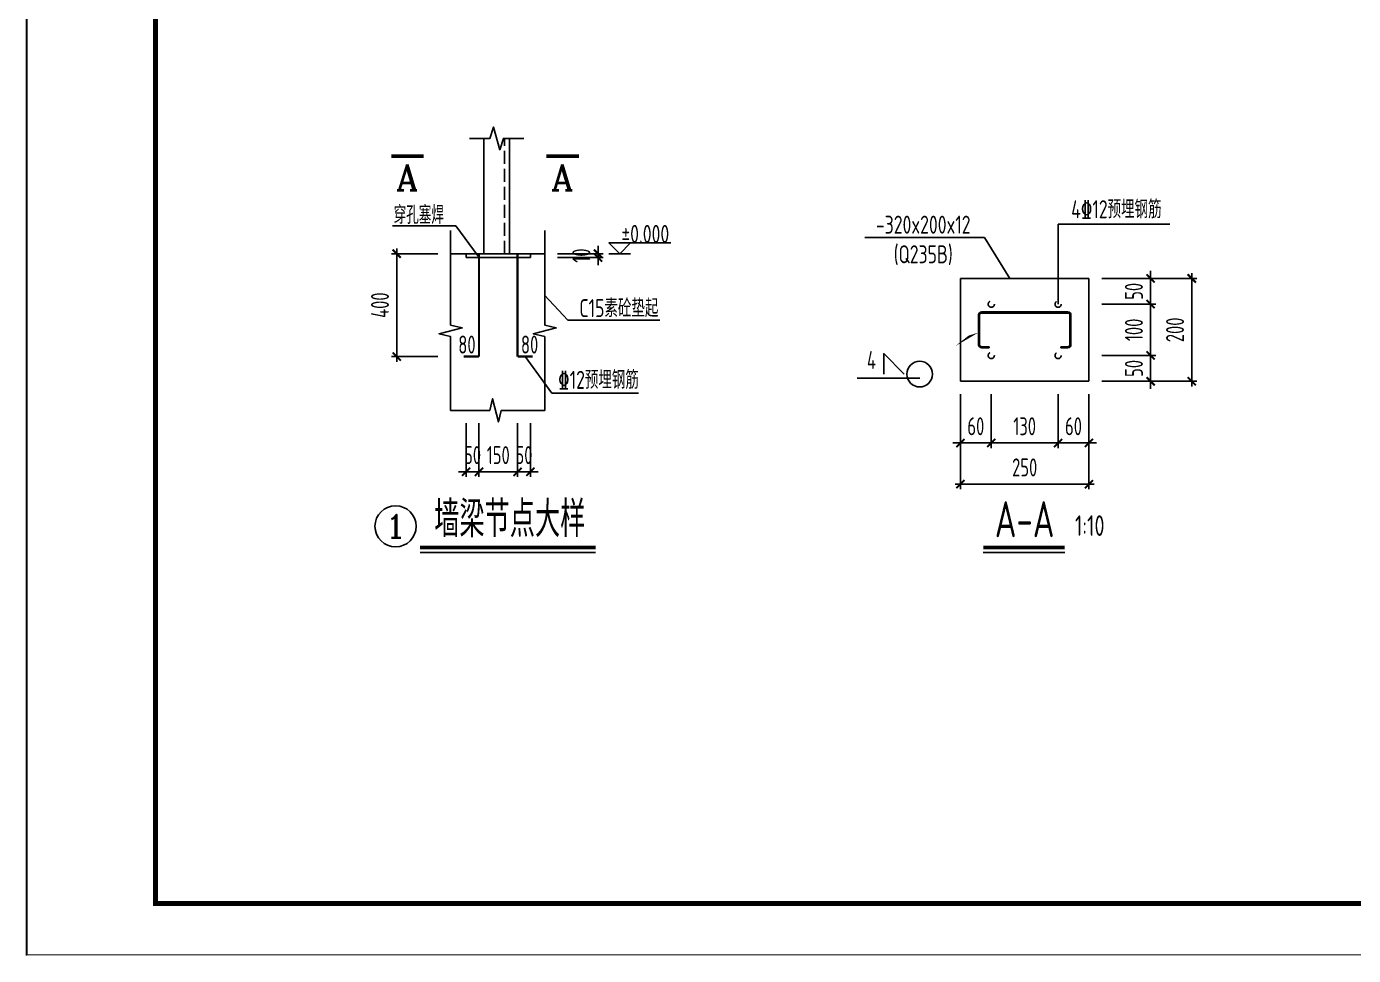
# Model space of a CAD drawing. Extents: x 297659 to 993057, y 192802 to 252212.
# Drawn here: x 933637 to 959451, y 192812 to 210877 of the extents above; entities that cross this region are included whole.
import ezdxf
from ezdxf.enums import TextEntityAlignment as Align

# ---------------------------------------------------------------- set-up
doc = ezdxf.new("R2010")
doc.units = 0
doc.header["$LTSCALE"] = 1000
doc.linetypes.add('DASH', pattern=[0.35, 0.25, -0.1])
doc.linetypes.add('DASHED2', pattern=[0.375, 0.25, -0.125])
doc.layers.get('0').update_dxf_attribs({"linetype": 'CONTINUOUS'})
doc.layers.get('DEFPOINTS').update_dxf_attribs({"linetype": 'CONTINUOUS'})
for name, color, linetype in [('AXIS_TEXT', 3, 'CONTINUOUS'), ('AXISDIM', 253, 'CONTINUOUS'), ('COLU', 7, 'CONTINUOUS'), ('DIM', 3, 'CONTINUOUS'), ('FRAME', 3, 'CONTINUOUS'), ('S', 2, 'CONTINUOUS'), ('STEEL', 7, 'CONTINUOUS'), ('TEXT', 7, 'CONTINUOUS'), ('THIN', 7, 'CONTINUOUS'), ('填充', 8, 'CONTINUOUS'), ('文字', 7, 'CONTINUOUS')]:
    doc.layers.add(name, color=color, linetype=linetype)
doc.styles.add('COMPLEX', font='COMPLEX')
doc.styles.get("Standard").update_dxf_attribs({"font": 'tssdeng.shx', "width": 0.7, "bigfont": 'hztxt.shx'})
doc.styles.add('TSSD_Dimension', font='tssdeng.shx', dxfattribs={"width": 0.7, "bigfont": 'hztxt.shx'})
doc.styles.add('TSSD_Rein', font='tssdeng.shx', dxfattribs={"width": 0.7, "bigfont": 'hztxt.shx'})
doc.dimstyles.new('TSSD_10_100', dxfattribs={"dimtxt": 350, "dimasz": 150, "dimexe": 100, "dimexo": 250, "dimgap": 150, "dimtad": 1, "dimdec": 0, "dimlfac": 0.1, "dimzin": 0, "dimdsep": 46, "dimtxsty": 'TSSD_Dimension', "dimblk": 'ARCHTICK', "dimcen": 0, "dimdle": 100, "dimclrt": 7, "dimadec": 0, "dimazin": 0, "dimtfac": 1, "dimtdec": 0, "dimtix": 1, "dimtmove": 2, "dimatfit": 3, "dimfxl": 100, "dimtolj": 1, "dimtzin": 0, "dimarcsym": 0})
doc.dimstyles.new('TSSD_20_100', dxfattribs={"dimtxt": 350, "dimasz": 150, "dimexe": 100, "dimexo": 250, "dimgap": 150, "dimtad": 1, "dimdec": 0, "dimlfac": 0.2, "dimzin": 0, "dimdsep": 46, "dimtxsty": 'TSSD_Dimension', "dimblk": 'ARCHTICK', "dimcen": 0, "dimdle": 100, "dimclrd": 256, "dimclre": 256, "dimclrt": 55, "dimadec": 0, "dimazin": 0, "dimtfac": 1, "dimtdec": 0, "dimtix": 1, "dimtmove": 2, "dimatfit": 3, "dimldrblk": '_tsdbk', "dimfxl": 100, "dimtolj": 1, "dimtzin": 0, "dimarcsym": 0})

# ---------------------------------------------------------------- blocks, each defined once
blk = doc.blocks.new('A$C2F0C53E4')
at = {"layer": 'FRAME', "lineweight": 18}
blk.add_line((0, 0), (0, 42000), dxfattribs=at)
at = {"layer": 'FRAME'}
for points in [[(10, 42010, 20, 20, 0), (10, 10, 20, 20, 0), (59410, 10, 20, 20, 0), (59410, 42010, 20, 20, 0)], [(2510, 41010, 100, 100, 0), (2510, 1010, 100, 100, 0), (58410, 1010, 100, 100, 0), (58410, 41010, 100, 100, 0)]]:
    blk.add_lwpolyline(points, format="xyseb", close=True, dxfattribs=at)
blk = doc.blocks.new('_AXISO')
blk.add_circle((0, 0), 0.5)
at = {"layer": 'AXIS_TEXT', "style": 'COMPLEX', "width": 1.041667}
blk.add_attdef('A', text='', height=0.56, dxfattribs=at).set_placement((-0.25, -0.28), (0.25, -0.28), align=Align.FIT)
blk = doc.blocks.new('_ARCHTICK')
at = {"color": 0}
blk.add_lwpolyline([(-0.53, -0.53, 0.25, 0.25, 0), (0.53, 0.53, 0.5, 0.5, 0)], format="xyseb", dxfattribs=at)
blk = doc.blocks.new('*D423')
at = {"layer": 'DEFPOINTS', "color": 0}
for p in [(942189, 203412), (942439, 203412), (942439, 202217)]:
    blk.add_point(p, dxfattribs=at)
at = {"layer": 'DIM', "lineweight": -2}
for p, q in [((942189, 203162), (942189, 202117)), ((942439, 203162), (942439, 202117)), ((942189, 202217), (942039, 202217)), ((942189, 202217), (942439, 202217)), ((942439, 202217), (942589, 202217))]:
    blk.add_line(p, q, dxfattribs=at)
at = {"layer": 'DIM', "lineweight": -2, "xscale": 150, "yscale": 150, "zscale": 150}
blk.add_blockref('_ARCHTICK', (942189, 202217), dxfattribs=at)
at = {"layer": 'DIM', "lineweight": -2, "xscale": 150, "yscale": 150, "zscale": 150, "rotation": 180}
blk.add_blockref('_ARCHTICK', (942439, 202217), dxfattribs=at)
at = {"layer": 'DIM', "color": 55, "insert": (942314, 202542), "char_height": 350, "attachment_point": 5, "style": 'TSSD_Dimension'}
blk.add_mtext('\\A1;50', dxfattribs=at)
blk = doc.blocks.new('_tsdbk')
blk = doc.blocks.new('*D424')
at = {"layer": 'DEFPOINTS', "color": 0}
for p in [(942439, 203412), (943189, 203412), (943189, 202217)]:
    blk.add_point(p, dxfattribs=at)
at = {"layer": 'DIM', "lineweight": -2}
for p, q in [((942439, 203162), (942439, 202117)), ((943189, 203162), (943189, 202117)), ((942439, 202217), (942289, 202217)), ((942439, 202217), (943189, 202217)), ((943189, 202217), (943339, 202217))]:
    blk.add_line(p, q, dxfattribs=at)
at = {"layer": 'DIM', "lineweight": -2, "xscale": 150, "yscale": 150, "zscale": 150}
blk.add_blockref('_ARCHTICK', (942439, 202217), dxfattribs=at)
at = {"layer": 'DIM', "lineweight": -2, "xscale": 150, "yscale": 150, "zscale": 150, "rotation": 180}
blk.add_blockref('_ARCHTICK', (943189, 202217), dxfattribs=at)
at = {"layer": 'DIM', "color": 55, "insert": (942814, 202542), "char_height": 350, "attachment_point": 5, "style": 'TSSD_Dimension'}
blk.add_mtext('\\A1;150', dxfattribs=at)
blk = doc.blocks.new('*D425')
at = {"layer": 'DEFPOINTS', "color": 0}
for p in [(943189, 203412), (943439, 203412), (943439, 202217)]:
    blk.add_point(p, dxfattribs=at)
at = {"layer": 'DIM', "lineweight": -2}
for p, q in [((943189, 203162), (943189, 202117)), ((943439, 203162), (943439, 202117)), ((943189, 202217), (943039, 202217)), ((943189, 202217), (943439, 202217)), ((943439, 202217), (943589, 202217))]:
    blk.add_line(p, q, dxfattribs=at)
at = {"layer": 'DIM', "lineweight": -2, "xscale": 150, "yscale": 150, "zscale": 150}
blk.add_blockref('_ARCHTICK', (943189, 202217), dxfattribs=at)
at = {"layer": 'DIM', "lineweight": -2, "xscale": 150, "yscale": 150, "zscale": 150, "rotation": 180}
blk.add_blockref('_ARCHTICK', (943439, 202217), dxfattribs=at)
at = {"layer": 'DIM', "color": 55, "insert": (943314, 202542), "char_height": 350, "attachment_point": 5, "style": 'TSSD_Dimension'}
blk.add_mtext('\\A1;50', dxfattribs=at)
blk = doc.blocks.new('*D426')
at = {"layer": 'DEFPOINTS', "color": 0}
for p in [(941888, 206459), (940838, 204457), (941888, 204457)]:
    blk.add_point(p, dxfattribs=at)
at = {"layer": 'DIM', "lineweight": -2}
for p, q in [((940838, 206559), (940838, 204357)), ((941638, 206459), (940738, 206459)), ((941638, 204457), (940738, 204457))]:
    blk.add_line(p, q, dxfattribs=at)
at = {"layer": 'DIM', "lineweight": -2, "xscale": 150, "yscale": 150, "zscale": 150}
for p, rotation in [((940838, 206459), 90), ((940838, 204457), 270)]:
    blk.add_blockref('_ARCHTICK', p, dxfattribs=dict(at, rotation=rotation))
at = {"layer": 'DIM', "color": 55, "insert": (940513, 205458), "char_height": 350, "attachment_point": 5, "rotation": 90, "style": 'TSSD_Dimension'}
blk.add_mtext('\\A1;400', dxfattribs=at)
blk = doc.blocks.new('*D427')
at = {"layer": 'DEFPOINTS', "color": 0}
for p in [(943718, 206459), (943718, 206384), (944755, 206384)]:
    blk.add_point(p, dxfattribs=at)
at = {"layer": 'DIM', "color": 0, "lineweight": -2}
for p, q in [((944755, 206459), (944755, 206609)), ((943968, 206459), (944855, 206459)), ((943968, 206384), (944855, 206384)), ((944755, 206459), (944755, 206384)), ((944755, 206384), (944755, 206234))]:
    blk.add_line(p, q, dxfattribs=at)
at = {"layer": 'DIM', "color": 0, "lineweight": -2, "xscale": 150, "yscale": 150, "zscale": 150}
for p, rotation in [((944755, 206459), 270), ((944755, 206384), 90)]:
    blk.add_blockref('_ARCHTICK', p, dxfattribs=dict(at, rotation=rotation))
at = {"layer": 'DIM', "color": 7, "insert": (944430, 206422), "char_height": 350, "attachment_point": 5, "rotation": 90, "style": 'TSSD_Dimension'}
blk.add_mtext('\\A1;10', dxfattribs=at)
blk = doc.blocks.new('*D428')
at = {"layer": 'DEFPOINTS', "color": 0}
for p in [(951805, 203978), (952405, 203978), (952405, 202778)]:
    blk.add_point(p, dxfattribs=at)
at = {"layer": 'DIM', "color": 0, "lineweight": -2}
for p, q in [((951805, 203728), (951805, 202678)), ((952405, 203728), (952405, 202678)), ((951805, 202778), (951655, 202778)), ((951805, 202778), (952405, 202778)), ((952405, 202778), (952555, 202778))]:
    blk.add_line(p, q, dxfattribs=at)
at = {"layer": 'DIM', "color": 0, "lineweight": -2, "xscale": 150, "yscale": 150, "zscale": 150}
blk.add_blockref('_ARCHTICK', (951805, 202778), dxfattribs=at)
at = {"layer": 'DIM', "color": 0, "lineweight": -2, "xscale": 150, "yscale": 150, "zscale": 150, "rotation": 180}
blk.add_blockref('_ARCHTICK', (952405, 202778), dxfattribs=at)
at = {"layer": 'DIM', "color": 7, "insert": (952105, 203103), "char_height": 350, "attachment_point": 5, "style": 'TSSD_Dimension'}
blk.add_mtext('\\A1;60', dxfattribs=at)
blk = doc.blocks.new('*D429')
at = {"layer": 'DEFPOINTS', "color": 0}
for p in [(952405, 203978), (953705, 203978), (953705, 202778)]:
    blk.add_point(p, dxfattribs=at)
at = {"layer": 'DIM', "color": 0, "lineweight": -2}
for p, q in [((952405, 203728), (952405, 202678)), ((953705, 203728), (953705, 202678)), ((952305, 202778), (953805, 202778))]:
    blk.add_line(p, q, dxfattribs=at)
at = {"layer": 'DIM', "color": 0, "lineweight": -2, "xscale": 150, "yscale": 150, "zscale": 150, "rotation": 180}
blk.add_blockref('_ARCHTICK', (952405, 202778), dxfattribs=at)
at = {"layer": 'DIM', "color": 0, "lineweight": -2, "xscale": 150, "yscale": 150, "zscale": 150}
blk.add_blockref('_ARCHTICK', (953705, 202778), dxfattribs=at)
at = {"layer": 'DIM', "color": 7, "insert": (953055, 203103), "char_height": 350, "attachment_point": 5, "style": 'TSSD_Dimension'}
blk.add_mtext('\\A1;130', dxfattribs=at)
blk = doc.blocks.new('*D430')
at = {"layer": 'DEFPOINTS', "color": 0}
for p in [(953705, 203978), (954305, 203978), (954305, 202778)]:
    blk.add_point(p, dxfattribs=at)
at = {"layer": 'DIM', "color": 0, "lineweight": -2}
for p, q in [((953705, 203728), (953705, 202678)), ((954305, 203728), (954305, 202678)), ((953705, 202778), (953555, 202778)), ((953705, 202778), (954305, 202778)), ((954305, 202778), (954455, 202778))]:
    blk.add_line(p, q, dxfattribs=at)
at = {"layer": 'DIM', "color": 0, "lineweight": -2, "xscale": 150, "yscale": 150, "zscale": 150}
blk.add_blockref('_ARCHTICK', (953705, 202778), dxfattribs=at)
at = {"layer": 'DIM', "color": 0, "lineweight": -2, "xscale": 150, "yscale": 150, "zscale": 150, "rotation": 180}
blk.add_blockref('_ARCHTICK', (954305, 202778), dxfattribs=at)
at = {"layer": 'DIM', "color": 7, "insert": (954005, 203103), "char_height": 350, "attachment_point": 5, "style": 'TSSD_Dimension'}
blk.add_mtext('\\A1;60', dxfattribs=at)
blk = doc.blocks.new('*D431')
at = {"layer": 'DEFPOINTS', "color": 0}
for p in [(954305, 204479), (955505, 204479), (954305, 203978)]:
    blk.add_point(p, dxfattribs=at)
at = {"layer": 'DIM', "color": 0, "lineweight": -2}
for p, q in [((954555, 204479), (955605, 204479)), ((955505, 204479), (955505, 204629)), ((955505, 203978), (955505, 204479)), ((954555, 203978), (955605, 203978)), ((955505, 203978), (955505, 203828))]:
    blk.add_line(p, q, dxfattribs=at)
at = {"layer": 'DIM', "color": 0, "lineweight": -2, "xscale": 150, "yscale": 150, "zscale": 150}
for p, rotation in [((955505, 204479), 270), ((955505, 203978), 90)]:
    blk.add_blockref('_ARCHTICK', p, dxfattribs=dict(at, rotation=rotation))
at = {"layer": 'DIM', "color": 7, "insert": (955180, 204228), "char_height": 350, "attachment_point": 5, "rotation": 90, "style": 'TSSD_Dimension'}
blk.add_mtext('\\A1;50', dxfattribs=at)
blk = doc.blocks.new('*D432')
at = {"layer": 'DEFPOINTS', "color": 0}
for p in [(954305, 205477), (955505, 205477), (954305, 204479)]:
    blk.add_point(p, dxfattribs=at)
at = {"layer": 'DIM', "color": 0, "lineweight": -2}
for p, q in [((955505, 204379), (955505, 205577)), ((954555, 205477), (955605, 205477)), ((954555, 204479), (955605, 204479))]:
    blk.add_line(p, q, dxfattribs=at)
at = {"layer": 'DIM', "color": 0, "lineweight": -2, "xscale": 150, "yscale": 150, "zscale": 150}
for p, rotation in [((955505, 205477), 90), ((955505, 204479), 270)]:
    blk.add_blockref('_ARCHTICK', p, dxfattribs=dict(at, rotation=rotation))
at = {"layer": 'DIM', "color": 7, "insert": (955180, 204978), "char_height": 350, "attachment_point": 5, "rotation": 90, "style": 'TSSD_Dimension'}
blk.add_mtext('\\A1;100', dxfattribs=at)
blk = doc.blocks.new('*D433')
at = {"layer": 'DEFPOINTS', "color": 0}
for p in [(954305, 205978), (955505, 205978), (954305, 205477)]:
    blk.add_point(p, dxfattribs=at)
at = {"layer": 'DIM', "color": 0, "lineweight": -2}
for p, q in [((955505, 205978), (955505, 206128)), ((954555, 205978), (955605, 205978)), ((955505, 205477), (955505, 205978)), ((954555, 205477), (955605, 205477)), ((955505, 205477), (955505, 205327))]:
    blk.add_line(p, q, dxfattribs=at)
at = {"layer": 'DIM', "color": 0, "lineweight": -2, "xscale": 150, "yscale": 150, "zscale": 150}
for p, rotation in [((955505, 205978), 270), ((955505, 205477), 90)]:
    blk.add_blockref('_ARCHTICK', p, dxfattribs=dict(at, rotation=rotation))
at = {"layer": 'DIM', "color": 7, "insert": (955180, 205727), "char_height": 350, "attachment_point": 5, "rotation": 90, "style": 'TSSD_Dimension'}
blk.add_mtext('\\A1;50', dxfattribs=at)
blk = doc.blocks.new('*D434')
at = {"layer": 'DEFPOINTS', "color": 0}
for p in [(951805, 203978), (954305, 203978), (954305, 201978)]:
    blk.add_point(p, dxfattribs=at)
at = {"layer": 'DIM', "color": 0, "lineweight": -2}
for p, q in [((951805, 203728), (951805, 201878)), ((954305, 203728), (954305, 201878)), ((951705, 201978), (954405, 201978))]:
    blk.add_line(p, q, dxfattribs=at)
at = {"layer": 'DIM', "color": 0, "lineweight": -2, "xscale": 150, "yscale": 150, "zscale": 150, "rotation": 180}
blk.add_blockref('_ARCHTICK', (951805, 201978), dxfattribs=at)
at = {"layer": 'DIM', "color": 0, "lineweight": -2, "xscale": 150, "yscale": 150, "zscale": 150}
blk.add_blockref('_ARCHTICK', (954305, 201978), dxfattribs=at)
at = {"layer": 'DIM', "color": 7, "insert": (953055, 202303), "char_height": 350, "attachment_point": 5, "style": 'TSSD_Dimension'}
blk.add_mtext('\\A1;250', dxfattribs=at)
blk = doc.blocks.new('*D435')
at = {"layer": 'DEFPOINTS', "color": 0}
for p in [(954305, 205978), (956305, 205978), (954305, 203978)]:
    blk.add_point(p, dxfattribs=at)
at = {"layer": 'DIM', "color": 0, "lineweight": -2}
for p, q in [((956305, 203878), (956305, 206078)), ((954555, 205978), (956405, 205978)), ((954555, 203978), (956405, 203978))]:
    blk.add_line(p, q, dxfattribs=at)
at = {"layer": 'DIM', "color": 0, "lineweight": -2, "xscale": 150, "yscale": 150, "zscale": 150}
for p, rotation in [((956305, 205978), 90), ((956305, 203978), 270)]:
    blk.add_blockref('_ARCHTICK', p, dxfattribs=dict(at, rotation=rotation))
at = {"layer": 'DIM', "color": 7, "insert": (955980, 204978), "char_height": 350, "attachment_point": 5, "rotation": 90, "style": 'TSSD_Dimension'}
blk.add_mtext('\\A1;200', dxfattribs=at)

msp = doc.modelspace()

# ---------------------------------------------------------------- linework, layer by layer
at = {"linetype": 'DASH'}
msp.add_line((942932.993, 206459.151), (942932.993, 208700.778), dxfattribs=at)
at = {"layer": 'AXISDIM'}
for p, q in [((941989.48, 207001.86), (940757.008, 207001.86)), ((942423.602, 206409.212), (941989.48, 207001.86))]:
    msp.add_line(p, q, dxfattribs=at)
at = {"layer": 'COLU'}
for p, q in [((942251.743, 206459.151), (941888.017, 206459.151)), ((942251.743, 206459.151), (942189.243, 206459.151)), ((942189.243, 206459.151), (942189.243, 206384.151)), ((942189.243, 206384.151), (943376.743, 206384.151)), ((943439.243, 206459.151), (942251.743, 206459.151)), ((942439.243, 206459.151), (942439.243, 206384.151)), ((943189.243, 206384.151), (943189.243, 206459.151)), ((943376.743, 206459.151), (943718.083, 206459.151)), ((943376.743, 206384.151), (943439.243, 206384.151)), ((943439.243, 206384.151), (943439.243, 206459.151))]:
    msp.add_line(p, q, dxfattribs=at)
at = {"layer": 'COLU', "color": 1, "const_width": 45}
for points in [[(942439.243, 206459.151), (942439.243, 204456.797)], [(943189.243, 206459.151), (943189.243, 204456.797)], [(942439.243, 204456.797), (942143.043, 204456.797)], [(943189.243, 204456.797), (943485.444, 204456.797)]]:
    msp.add_lwpolyline(points, dxfattribs=at)
at = {"layer": 'S'}
for p, q in [((942532.993, 206659.151), (942532.993, 208700.778)), ((942532.993, 206459.151), (942532.993, 208700.778)), ((943032.993, 206459.151), (943032.993, 208700.778)), ((951805.317, 205977.706, -600), (951805.317, 203977.706, -600)), ((954305.317, 205977.706, -600), (951805.317, 205977.706, -600)), ((954305.317, 203977.706, -600), (954305.317, 205977.706, -600)), ((951805.317, 203977.706, -600), (954305.317, 203977.706, -600))]:
    msp.add_line(p, q, dxfattribs=at)
at = {"layer": 'S', "linetype": 'DASHED2'}
for centre in [(952405.43, 205476.706, -600), (953705.317, 205476.706, -600), (952405.317, 204478.706, -600), (953705.317, 204478.706, -600)]:
    msp.add_circle(centre, 60, dxfattribs=at)
at = {"layer": 'STEEL'}
for p, q in [((952155.317, 204687.706, -600), (952155.317, 205267.706, -600)), ((952177.317, 205267.706, -600), (952177.317, 204687.706, -600)), ((952215.317, 205327.706, -600), (952346.446, 205327.706, -600)), ((952215.317, 205327.706, -600), (953895.317, 205327.706, -600)), ((952346.446, 205305.706, -600), (952215.317, 205305.706, -600)), ((953895.317, 205305.706, -600), (952215.317, 205305.706, -600)), ((953764.301, 205327.706, -600), (953895.317, 205327.706, -600)), ((953895.317, 205305.706, -600), (953764.301, 205305.706, -600)), ((953933.317, 204687.706, -600), (953933.317, 205267.706, -600)), ((953955.317, 205267.706, -600), (953955.317, 204687.706, -600)), ((952215.317, 204649.706, -600), (952361.317, 204649.706, -600)), ((952361.317, 204627.706, -600), (952215.317, 204627.706, -600)), ((953755.317, 204649.706, -600), (953895.317, 204649.706, -600)), ((953755.317, 204649.706, -600), (953755.317, 204627.706, -600)), ((953895.317, 204627.706, -600), (953755.317, 204627.706, -600))]:
    msp.add_line(p, q, dxfattribs=at)
at = {"layer": 'STEEL', "elevation": -600}
msp.add_lwpolyline([(952361.317, 204649.706), (952361.317, 204627.706)], dxfattribs=at)
at = {"layer": 'STEEL'}
for centre, radius, start, end in [((952215.317, 205267.706, -600), 60, 90, 180), ((952215.317, 205267.706, -600), 38, 90, 180), ((953895.317, 205267.706, -600), 60, 0, 90), ((953895.317, 205267.706, -600), 38, 0, 90), ((952215.317, 204687.706, -600), 60, 180, 270), ((952215.317, 204687.706, -600), 38, 180, 270), ((953895.317, 204687.706, -600), 60, 270, 0), ((953895.317, 204687.706, -600), 38, 270, 0)]:
    msp.add_arc(centre, radius, start, end, dxfattribs=at)
at = {"layer": 'TEXT'}
for p, q in [((953705.317, 207033.24, -600), (955880.853, 207033.24, -600)), ((953705.317, 205476.706, -600), (953705.317, 207033.24, -600)), ((949946.596, 206772.186, -600), (952271.715, 206772.186, -600)), ((952271.715, 206772.186, -600), (952766.06, 205977.706, -600)), ((944965.924, 206459.151), (945385.924, 206459.151)), ((943710.554, 205652.072), (944165.388, 205168.675)), ((943337.344, 204456.797), (943856.191, 203744.565)), ((951012.235, 204037.01, -600), (949797.468, 204037.01, -600)), ((943856.191, 203744.565), (945544.739, 203744.565))]:
    msp.add_line(p, q, dxfattribs=at)
at = {"layer": 'TEXT', "ltscale": 99}
msp.add_line((944165.388, 205168.675), (945954.836, 205168.675), dxfattribs=at)
at = {"layer": 'TEXT', "const_width": 70}
for points in [[(940733.174, 208353.912), (941362.73, 208353.912)], [(943752.298, 208353.912), (944381.853, 208353.912)]]:
    msp.add_lwpolyline(points, dxfattribs=at)
at = {"layer": 'TEXT'}
for points in [[(941888.017, 206909.151), (941888.017, 205071.651), (942113.053, 205015.544), (941662.982, 204902.759), (941888.017, 204846.651), (941888.017, 203412.273)], [(943718.083, 206909.151), (943718.083, 205071.651), (943943.119, 205015.544), (943493.047, 204902.759), (943718.083, 204846.651), (943718.083, 203412.273)], [(945385.924, 206669.151), (945175.924, 206459.151), (944965.924, 206669.151), (946173.511, 206669.151)], [(941888.017, 203412.273), (942648.399, 203412.273), (942704.507, 203637.308), (942817.291, 203187.237), (942873.399, 203412.273), (943718.083, 203412.273)]]:
    msp.add_lwpolyline(points, dxfattribs=at)
at = {"layer": 'TEXT', "elevation": -600}
msp.add_lwpolyline([(952155.317, 204924.733, 0, 66.667, 0), (951891.981, 204809.317, 0, 0, 0), (951012.235, 204117.01, 0, 0, 0), (949797.468, 204117.01, 0, 0, 0)], format="xyseb", dxfattribs=at)
msp.add_lwpolyline([(950712.235, 204117.01), (950312.235, 204517.01), (950312.235, 204117.01)], dxfattribs=at)
at = {"layer": 'TEXT'}
msp.add_circle((951012.235, 204117.01, -600), 250, dxfattribs=at)
at = {"layer": 'THIN'}
for p, q in [((941294.01, 200645.667), (944708.162, 200645.667)), ((952248.086, 200645.667), (953833.584, 200645.667))]:
    msp.add_line(p, q, dxfattribs=at)
msp.add_lwpolyline([(942252.993, 208700.778), (942652.993, 208700.778), (942722.993, 208920.778), (942842.993, 208480.778), (942912.993, 208700.778), (943312.993, 208700.778)], dxfattribs=at)
at = {"layer": 'THIN', "const_width": 70}
for points in [[(944708.162, 200745.667), (941294.01, 200745.667)], [(953833.584, 200745.667), (952248.086, 200745.667)]]:
    msp.add_lwpolyline(points, dxfattribs=at)

# ---------------------------------------------------------------- block references
at = {"layer": '填充'}
msp.add_blockref('A$C2F0C53E4', (933636.971, 192811.708), dxfattribs=at)
at = {"layer": '文字'}
ref = msp.add_blockref('_AXISO', (940815.613, 201157.798), dxfattribs=dict(at, xscale=800, yscale=800, zscale=800, rotation=180))
ref.add_attrib('A', '1', dxfattribs={"layer": 'AXIS_TEXT', "height": 448, "style": 'COMPLEX', "width": 2.083333}).set_placement((940615.613, 200933.798), (941015.613, 200933.798), align=Align.FIT)

# ---------------------------------------------------------------- texts
at = {"layer": 'TEXT', "style": 'COMPLEX'}
for p in [(941038.595, 207943.584), (944057.718, 207943.584)]:
    msp.add_text('A', height=500, dxfattribs=at).set_placement(p, align=Align.MIDDLE)
at = {"layer": 'TEXT', "ltscale": 99, "style": 'TSSD_Rein', "width": 0.7}
for s, p in [('穿孔塞焊', (941267.645, 207038.479)), ('80', (942204.547, 204516.544)), ('80', (943423.939, 204516.544))]:
    msp.add_text(s, height=350, dxfattribs=at).set_placement(p, align=Align.CENTER)
at = {"layer": 'TEXT', "style": 'TSSD_Rein', "width": 0.75}
for s, p in [('4%%13212预埋钢筋', (954838.741, 207148.425, -600)), ('-320x200x12', (951081.598, 206848.636, -600)), ('(Q235B)', (951081.598, 206272.682, -600)), ('C15素砼垫起', (945160.843, 205226.013)), ('%%13212预埋钢筋', (944764.058, 203830.954))]:
    msp.add_text(s, height=350, dxfattribs=at).set_placement(p, align=Align.CENTER)
msp.add_text('%%p0.000', height=350, dxfattribs=at).set_placement((945674.768, 206844.151), align=Align.MIDDLE)
at = {"layer": 'TEXT', "ltscale": 99, "style": 'TSSD_Rein', "width": 0.7}
msp.add_text('4', height=350, dxfattribs=at).set_placement((950162.235, 204217.01, -600), align=Align.RIGHT)
at = {"layer": 'TEXT', "style": 'TSSD_Dimension', "width": 0.7}
for s, p in [('墙梁节点大样', (944508.162, 200945.667)), ('A-A', (953633.584, 200945.667))]:
    msp.add_text(s, height=700, dxfattribs=at).set_placement(p, align=Align.RIGHT)
at = {"layer": 'TEXT', "width": 0.75}
msp.add_text('1:10', height=400, dxfattribs=at).set_placement((954033.164, 200970.667))

# ---------------------------------------------------------------- dimensions: what is measured, and where the dimension line sits
at = {"layer": 'DIM'}
for base, p1, p2, dimstyle, picture, middle in [((940837.87, 204456.797), (941888.017, 206459.151), (941888.017, 204456.797), 'TSSD_20_100', '*D426', (940512.87, 205457.974)), ((955504.874, 205977.706, -600), (954305.317, 205476.706, -600), (954305.317, 205977.706, -600), 'TSSD_10_100', '*D433', (955179.874, 205727.206, -600)), ((956305.197, 205977.706, -600), (954305.317, 203977.706, -600), (954305.317, 205977.706, -600), 'TSSD_10_100', '*D435', (955980.197, 204977.706, -600)), ((955504.874, 205476.706, -600), (954305.317, 204478.706, -600), (954305.317, 205476.706, -600), 'TSSD_10_100', '*D432', (955179.874, 204977.706, -600)), ((955504.874, 204478.706, -600), (954305.317, 203977.706, -600), (954305.317, 204478.706, -600), 'TSSD_10_100', '*D431', (955179.874, 204228.206, -600))]:
    dim = msp.add_linear_dim(base=base, p1=p1, p2=p2, angle=90, dimstyle=dimstyle, dxfattribs=at)
    dim.commit()
    dim.dimension.update_dxf_attribs({"geometry": picture, "text_midpoint": middle})
dim = msp.add_linear_dim(base=(944754.904, 206384.151), p1=(943718.083, 206459.151), p2=(943718.083, 206384.151), angle=90, text='10', dimstyle='TSSD_10_100', dxfattribs=at)
dim.commit()
dim.dimension.update_dxf_attribs({"geometry": '*D427', "text_midpoint": (944429.904, 206421.651)})
for base, p1, p2, dimstyle, picture, middle in [((952405.317, 202777.904, -600), (951805.317, 203977.706, -600), (952405.317, 203977.706, -600), 'TSSD_10_100', '*D428', (952105.317, 203102.904, -600)), ((954305.317, 201978.263, -600), (951805.317, 203977.706, -600), (954305.317, 203977.706, -600), 'TSSD_10_100', '*D434', (953055.317, 202303.263, -600)), ((953705.317, 202777.904, -600), (952405.317, 203977.706, -600), (953705.317, 203977.706, -600), 'TSSD_10_100', '*D429', (953055.317, 203102.904, -600)), ((954305.317, 202777.904, -600), (953705.317, 203977.706, -600), (954305.317, 203977.706, -600), 'TSSD_10_100', '*D430', (954005.317, 203102.904, -600)), ((942439.243, 202217.474), (942189.243, 203412.273), (942439.243, 203412.273), 'TSSD_20_100', '*D423', (942314.243, 202542.474)), ((943189.243, 202217.474), (942439.243, 203412.273), (943189.243, 203412.273), 'TSSD_20_100', '*D424', (942814.243, 202542.474)), ((943439.243, 202217.474), (943189.243, 203412.273), (943439.243, 203412.273), 'TSSD_20_100', '*D425', (943314.243, 202542.474))]:
    dim = msp.add_linear_dim(base=base, p1=p1, p2=p2, dimstyle=dimstyle, dxfattribs=at)
    dim.commit()
    dim.dimension.update_dxf_attribs({"geometry": picture, "text_midpoint": middle})

doc.saveas('drawing.dxf')
